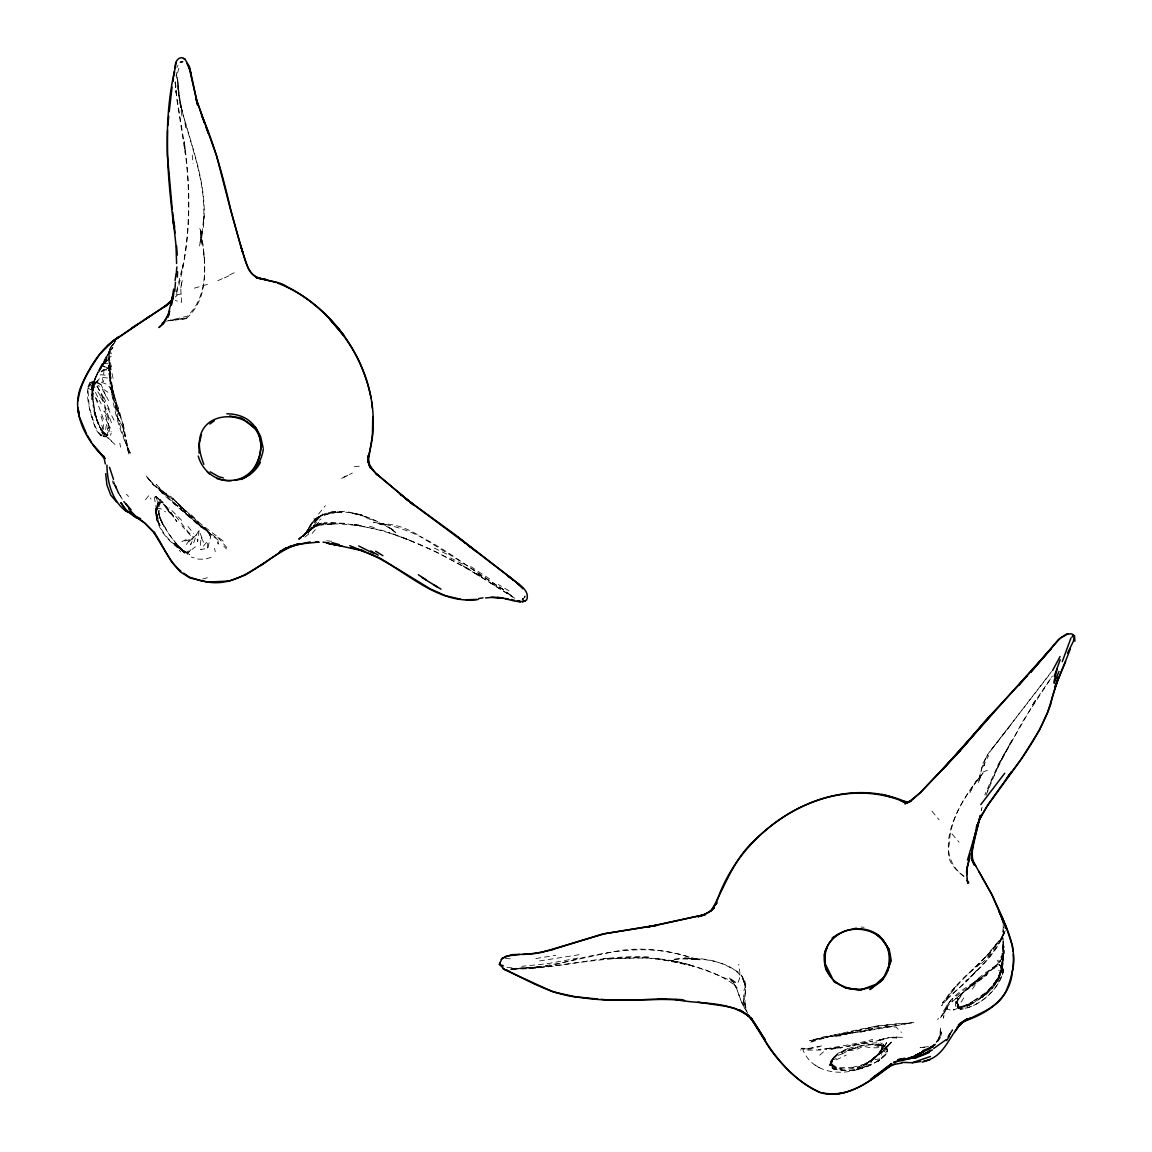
<?xml version="1.0" encoding="UTF-8"?>
<svg xmlns="http://www.w3.org/2000/svg" width="1152" height="1152" viewBox="0 0 1152 1152"><rect width="100%" height="100%" fill="white"/><g stroke="black" fill="none" stroke-linecap="round" stroke-linejoin="round"><path stroke-width="0.75" stroke-dasharray="5 3.75" d="M831.398 1065.758L832.09 1059.653L830.909 1061.107L829.872 1065.326L831.398 1065.758L832.09 1059.653L837.576 1053.461L847.886 1048.608L848.174 1050.725L839.102 1055.506M93.168 386.035L92.534 399.629C88.632 382.378 101.722 368.626 107.856 354.398L99.677 369.36L106.848 359.078L107.294 357.926L92.736 382.536M157.435 503.683C152.338 524.534 169.301 544.579 187.56 552.715L180.662 548.986L187.762 554.17L175.09 543.082L181.786 550.411L169.013 534.182L159.264 517.219L164.102 527.184L158.17 512.438L158.875 515.016L157.435 503.683L159.379 499.349M111.312 346.824L112.81 347.659L108.907 352.598L110.246 386.165L118.008 415.123M524.995 595.814L524.794 597.341M940.104 1036.181L936.461 1042.416L940.104 1036.181L940.45 1027.253L940.061 1037.563L934.862 1044.202M99.346 383.861L96.912 381.859L90.23 384.25L87.912 388.93L89.194 407.088L92.909 419.53L91.368 415.109C94.046 422.813 95.947 433.123 104.27 436.766L106.013 436.68L107.482 433.786L108.634 420.062L104.314 406.267M941.069 1035.389L941.256 1031.89L940.162 1038.024L936.706 1043.006M103.68 374.285L103.968 369.706L108.72 367.747L109.699 363.528L108.878 358.258L111.974 355.522L110.03 352.93M200.477 545.328L201.01 537.206L204.379 543.787M834.163 1057.046L831.96 1059.941L831.874 1065.47L831.816 1061.971C839.563 1046.016 863.064 1044.778 878.904 1044.648L876.499 1043.266L885.845 1046.966L887.27 1048.91L887.112 1052.957C874.066 1067.501 847.195 1076.501 829.829 1066.075C830.189 1053.158 848.448 1049.861 858.197 1047.355L847.642 1050.538L850.334 1048.709M199.757 228.542L201.067 231.149L200.65 240.883C212.832 194.04 190.93 147.643 180.014 102.672L182.246 111.197L179.251 96.134L177.235 74.318M92.39 383.155C93.11 400.666 92.779 420.581 105.077 434.794L101.131 429.264L101.88 430.56L96.048 417.672L97.79 422.453L94.694 411.307L92.65 394.618M887.17 1049.443L882.403 1047.643L870.883 1047.874L863.554 1046.275L855.706 1049.818L848.174 1050.725C859.464 1045.627 873.922 1041.638 885.672 1047.182L887.17 1049.443L886.91 1053.144C874.166 1067.458 851.861 1073.16 833.285 1069.042L829.872 1065.326L831.456 1060.531L836.626 1055.347L830.909 1061.107L836.683 1059.667L846.274 1055.045M973.21 984.269L974.549 981.979L957.816 997.474L956.88 1005.235L957.946 1007.827L960.005 1009.037C979.574 1007.64 997.877 989.914 1003.45 971.683L999.864 964.814L997.243 964.8L969.538 987.206C977.731 977.342 988.301 971.165 998.208 963.648L1001.434 967.205L998.438 979.243C1005.523 963.533 1002.096 946.152 1003.565 929.952L1002.168 938.074L1004.083 947.362L1003.176 942.898C1003.32 964.109 1001.736 986.227 980.669 997.834C994.118 987.595 1004.486 972.202 1003.147 954.691C1003.608 978.826 985.954 997.286 965.347 1007.179L974.174 1002.211L967.493 1005.451L961.344 1006.344L969.134 1004.774L959.573 1008.072L972.821 1001.534L970.79 1002.816C985.493 994.622 999.389 982.282 1002.154 964.786L1001.218 968.371L1002.96 941.054L1004.573 952.344L999.533 962.554L949.651 1003.738L946.584 1008.029L947.995 1005.192L944.021 1013.371L945.36 1010.131L943.402 1018.181L943.891 1010.203L947.218 1007.035L945.014 1008.864C957.499 984.37 991.138 980.266 1002.874 955.426L1001.016 960.97L1002.744 955.742L1003.075 948.701C1005.97 968.486 997.387 988.531 979.704 998.482L983.102 996.782L979.704 998.482C989.366 990.677 997.33 981 1002.485 969.696L1001.333 969.264L1000.354 966.038L999.058 965.822L995.443 967.032L993.787 968.861M1002.24 966.298L1003.651 947.693L1002.773 959.472M103.075 429.595L103.522 424.123L100.296 413.885M743.011 1005.408L743.789 995.818M110.03 362.275L111.874 367.646L108.85 366.106L108.115 372.528L110.606 375.739L112.781 389.189L119.808 415.872C115.517 405.331 115.344 393.466 107.395 384.523L101.232 382.147M160.027 518.27L157.954 510.682C162.302 527.515 173.65 541.699 185.616 553.882L174.802 542.923L179.827 548.467L173.938 543.384L189.59 554.573C172.267 546.595 154.21 528.998 155.88 508.565L160.229 502.56L158.947 504.158L155.549 496.325C163.656 503.698 171.173 512.194 176.832 521.64L171.086 512.41L162.706 502.344L160.229 502.56L158.083 506.966L158.947 504.158L155.549 496.325L159.408 499.32L159.106 513.576L162.058 523.282M746.885 1011.413C740.016 1003.349 739.498 992.261 733.795 983.722L734.918 985.32C712.685 968.386 683.698 963.331 656.784 958.464L693.778 966.154C633.024 946.138 570.586 968.227 509.184 969.192C544.032 968.458 577.368 958.882 611.424 952.186C640.526 945.518 670.291 950.702 698.213 959.717L681.566 958.81L672.552 959.443C693.158 956.923 715.19 957.917 733.234 969.365C749.088 975.542 744.638 992.578 744.984 1005.71L744.106 1002.629L745.934 1008.878M93.082 389.102L92.506 394.171L93.701 385.2L94.334 384.394L93.11 388.382L93.701 385.2L95.659 382.766L100.714 377.323L107.496 377.957M106.517 424.483L104.731 434.376M744.941 994.104C746.309 987.84 746.338 980.741 741.586 975.874M871.128 1064.16L864.202 1065.658L873.835 1058.486L882.446 1049.803L883.411 1044.446L880.027 1042.618L862.92 1043.726L830.866 1049.184M201.355 232.33L199.166 249.624M199.08 530.554L197.669 541.656L196.531 534.384L199.08 530.554L202.09 538.2M1003.234 972.49L1003.565 969.811L1000.354 966.038M95.659 382.766L93.082 385.733L92.549 389.376L90.864 385.848M800.842 1050.221L801.014 1049.069M180.835 287.77L181.987 280.8M100.656 384.653L97.387 382.694L92.39 381.802L90.029 382.522C85.118 391.752 88.474 402.869 90.317 412.502C93.629 420.638 94.608 435.283 105.221 436.795L108.086 434.952L107.381 431.827M177.552 73.037L179.352 66.427M1002.398 967.68L1003.565 969.811C999.907 989.165 979.906 1006.358 960.782 1009.339L958.205 1006.387L955.382 1005.998L955.642 998.338M883.181 1046.376L878.846 1044.014L881.424 1044.605L881.496 1050.667L870.379 1062.187L873.418 1061.928M883.411 1044.446L882.446 1049.803L887.645 1041.149L879.768 1052.813L864.202 1065.658M885.672 1047.182L884.981 1050.955L881.309 1055.074M1005.25 930.73C998.179 950.285 982.642 965.592 967.925 979.848L968.587 979.171L945.403 1000.613L947.045 999.13L941.688 1005.739C954.85 980.51 980.539 966.571 996.552 943.733M101.074 436.018L101.318 434.909M956.549 1003.19L957.816 997.474L957.456 1003.032L958.867 1005.134L962.323 1006.358M1000.368 973.526L1001.506 969.422L999.72 975.01L1001.333 969.264M90.014 385.142L90.23 384.25L93.485 387.187M182.318 280.541L180.677 287.338L181.57 302.227L175.32 300.557M982.094 807.134L981.274 810.446L982.238 807.091M176.486 293.544C191.275 244.066 191.434 191.578 184.09 140.832L185.299 150.163L176.774 97.07L175.406 81.792L175.507 84.686M207.763 548.15L207.619 541.022L200.592 549.634L207.763 548.15L210.614 536.818L208.282 531.706L196.344 522.014C202.19 529.574 211.853 532.555 218.045 539.957L218.275 544.118L216.173 539.597M108.878 432.115L110.606 425.506L107.467 429.221L108.878 432.115L106.013 436.68M91.325 390.24L96.25 375.725M109.987 348.754C107.251 363.542 93.384 373.709 92.333 389.203L93.542 381.96L95.688 376.906L93.758 382.406C98.222 367.574 107.971 354.83 115.085 341.294L109.987 348.754L115.459 341.323L110.635 347.054L107.194 356.083M158.573 504.648L156.082 512.928L158.573 504.648L160.358 503.87M998.136 981.533L999.072 978.538L1001.635 975.701M193.709 542.88L196.531 534.384L193.81 537.336L190.598 544.853L192.658 537.854L193.81 537.336L188.222 531.965L173.75 513.763M110.462 435.312L111.24 433.109M987.365 791.798L990.778 782.179L1005.12 752.458L997.776 765.648L984.758 794.923M985.997 795.326L999.677 762.854L1011.902 740.232L999.677 762.854M513.259 969.019C559.253 969.552 603.878 953.582 650.203 957.168L603.49 958.594L647.41 957.946L677.894 962.107L669.528 960.293C693.389 964.44 715.651 973.944 737.669 983.621L739.541 978.494L739.886 972.547L738.72 964.21M881.914 1048.291L877.738 1054.454L880.589 1052.683L870.379 1062.187M95.962 376.762L92.894 385.718L92.534 399.629L92.534 394.43M1004.76 931.781C996.768 951.725 981.13 967.176 965.362 981.23M524.592 597.528L524.981 596.606L522.965 599.314M1003.147 922.478L1003.435 934.214L994.824 950.083L979.517 965.664M941.184 1033.214L936.562 1041.667M957.442 1001.117L962.122 993.859L960.278 997.056M842.53 1052.424L843.25 1051.013M983.03 766.613L988.704 755.482M1051.574 671.515L991.325 749.794L985.55 758.362L984.211 765.648L985.55 758.491L981.691 767.909L978.739 780.019L981.432 774.907C965.578 794.693 950.213 817.819 949.291 843.998C945.403 862.258 954.634 868.579 966.456 878.746M311.53 523.31L304.272 535.45L299.347 539.323L306.994 531.605L303.178 536.299C309.629 529.286 311.976 517.954 322.243 515.174L313.027 520.862L304.272 535.45L313.502 526.622L305.179 533.506L312.797 527.558L321.84 522.749L312.35 526.291C328.277 520.56 345.758 524.203 362.174 525.557L352.426 524.362L382.939 530.568L409.637 540.23L388.814 532.296M997.574 767.362L1022.89 721.138L1052.28 676.181M969.926 792.706L976.738 779.789M176.861 67.507L178.085 65.218M957.47 1000.8L958.954 998.05M994.838 983.477L999.691 974.462M96.005 381.931L92.765 389.678L91.253 387.101M997.776 765.648L1036.31 698.933L1031.688 706.248L1052.424 676.008M940.507 1017.72L944.122 1011.355L947.722 1008.072L940.507 1017.72L937.354 1019.347M522.994 598.666L522.187 599.386L522.706 598.334M961.128 1002.254L964.411 996.826M308.117 533.318L315.504 523.08L321.106 518.918M109.037 358.474L100.598 367.834L109.037 358.474L108.979 353.52L112.81 347.659M189.562 539.726L181.541 541.886L185.386 539.842L189.562 539.726L186.408 544.522L192.658 537.854L181.944 525.859M972.461 989.064L976.853 982.44L987.221 974.52L967.334 989.712M994.234 985.752L999.072 978.538L997.013 979.963M946.339 1000.109C961.603 975.773 986.616 959.947 1003.003 936.302L1000.31 939.614L1002.168 938.074M945.461 1008.418L950.818 1010.232L954.72 1009.656M1000.714 939.341L1002.082 937.426M879.034 1053.446L883.31 1047.586L879.768 1052.813L866.52 1063.757L877.723 1055.218M889.2 1044.979L891.274 1042.157L871.272 1060.258L857.534 1068.134C870.696 1063.93 880.272 1053.403 889.474 1043.683C876.686 1060.474 850.363 1077.235 829.728 1064.736L837.936 1068.926L842.112 1069.114L835.358 1067.976L833.285 1069.042M1003.925 953.453L997.286 961.07L1001.592 961.517M1048.68 675.619L988.027 753.941L983.131 763.243L978.062 783.36L981.13 775.454L978.826 778.45L982.987 773.453C962.064 798.005 928.166 850.435 964.066 876.298M947.722 1004.659L951.293 999.95L948.485 1003.32M955.958 986.256L942.581 1002.816L965.635 982.152L977.17 969.926L974.592 972.59M984.658 958.162L1002.816 936L1001.909 937.066L1003.536 925.834M991.325 749.794L1011.931 723.528M987.667 956.333L995.818 946.339M310.046 526.133L316.498 517.925L313.027 520.862C336.038 500.818 370.886 516.787 393.61 530.078L384.163 525.168L373.464 522.173L387.158 524.808L377.496 523.757C393.494 522.85 408.931 528.638 421.992 537.552M180.518 62.611L182.621 61.762L178.445 62.971M831.96 1059.941L836.467 1054.31M145.512 499.666L149.112 495.23L151.027 499.104M318.643 513.965L325.339 505.67M312.106 533.434L315.821 529.157M978.566 1000.066L980.453 997.949M191.016 549.547L188.41 552.427L195.365 546.725M523.238 599.141L523.728 598.594L522.187 599.702M887.76 1045.829L891.274 1042.157M880.992 1053.634L888.638 1045.642M980.122 963.058L963.475 978.322M978.984 978.106L969.696 987.206L951.869 1001.88L952.517 998.698L983.491 976.608M983.765 995.371L987.739 991.512L967.219 1004.976L953.366 1009.944L962.006 1006.862L965.664 1006.834L955.382 1005.998M881.194 1058.63L886.91 1053.144L877.853 1061.539L881.194 1058.63L875.621 1059.566L873.835 1058.486M175.363 297L177.322 295.142M976.594 966.902L981.994 961.891M819.749 1055.16L827.165 1048.594C842.328 1045.757 857.635 1043.798 872.64 1039.435M187.344 551.75L188.366 550.872M304.862 537.091L311.458 531.835M995.026 945.677L997.762 943.502M989.525 990.202L979.891 997.56M103.968 369.706L101.131 371.894L108.72 367.747L108.922 363.24L103.738 363.542M958.752 1005.998L956.088 1001.866L958.608 999.922M992.866 968.4L998.15 964.368M872.942 1059.077L864.994 1064.045L850.867 1067.846L853.243 1067.558L837.115 1067.731L832.248 1064.405M341.626 478.368L352.368 473.054M94.19 383.846L96.883 382.349M98.266 380.736L94.565 382.766L90.504 383.371L92.39 381.802L99.547 386.395M343.454 477.461L348.739 474.811M859.061 1068.077L865.152 1065.082M229.68 274.896L234.432 272.635M885.485 1052.366L887.371 1051.502M224.352 277.92L230.256 275.198M217.814 280.699L224.093 277.862M832.406 1060.114L836.323 1058.458M982.771 772.229L987.998 770.054M838.008 1055.419L844.416 1052.87M1000.613 972.734L1003.45 971.683L1001.434 967.205M880.776 1039.522L875.822 1041.307L889.042 1037.448L896.774 1037.88L888.581 1037.909L879.307 1039.982L885.139 1038.168M832.939 1067.371L831.773 1067.774L836.05 1069.69M865.973 1066.19C844.546 1076.875 812.635 1074.6 802.771 1049.53L825.034 1045.267M811.354 1041.365L819.331 1038.586M181.166 61.79L180.043 62.15L183.24 61.762M166.133 321.206L187.387 316.195C210.658 293.76 205.042 258.466 200.65 229.738L201.326 245.174L201.11 239.731L204.048 215.899L203.299 223.459C207.475 180.936 188.136 140.4 179.51 99.475L180.936 107.496L176.357 72.634M810.821 1042.157L829.656 1036.469L840.902 1035.864M860.803 1032.178L872.323 1028.779M211.176 557.366L204.61 559.267L198.086 559.08L191.275 557.021M852.422 1045.526L872.654 1041.106L847.339 1046.376M194.328 288.158L209.318 283.882M202.565 579.053L208.152 577.498M856.21 1069.272L866.29 1066.536M859.723 1032.062L874.123 1028.174L886.003 1026.576L896.04 1027.08L901.498 1032.509M104.27 436.766L100.181 429.394L106.315 435.298L107.77 434.923M856.973 1031.141L878.098 1026.374M860.184 1030.075L841.579 1034.266L876.269 1026.072L914.731 1022.458L904.046 1024.027L908.712 1023.322M845.352 1034.28L851.99 1032.739M808.675 1048.882L819.59 1046.678M896.587 1025.41L813.946 1039.622C845.366 1032.725 876.917 1023.797 909.259 1023.192L901.397 1024.402L906.984 1023.451C874.786 1030.738 841.651 1033.243 809.597 1040.774L824.328 1036.67L850.133 1032.35M577.901 958.09L547.013 963.778L521.741 966.298M836.122 1035.691L855.187 1032.35M168.811 320.803L186.869 317.995C210.83 296.438 205.114 259.776 201.067 231.149M354.269 466.79L362.592 465.768M835.243 1035.95L846.864 1034.006M535.838 958.536L555.797 955.282M539.582 960.941L579.427 954.662M180.95 294.077L175.651 294.898L183.01 264.802L181.267 274.234C190.57 231.768 190.382 187.805 184.205 144.907L185.458 154.483L176.875 99.734L175.061 80.467L176.213 93.413L175.147 82.368M878.299 1040.414L885.456 1039.378M828.936 1048.896L842.314 1047.197L818.424 1049.443L826.258 1049.155M510.955 969.134L523.008 967.651L538.272 967.666L523.8 967.824L550.872 965.923L548.309 966.499C595.699 953.712 647.525 940.046 695.29 959.386L684.259 957.6L699.422 959.774L685.915 958.421C706.838 958.565 741.01 962.122 745.574 987.422C739.829 990.72 751.738 1023.235 741.816 1001.995C737.698 993.859 736.862 984.125 729.432 977.933L737.669 983.621M892.296 1037.592L896.818 1037.045L894.326 1037.333M928.469 1046.635L921.384 1047.398L924.466 1047.254M170.424 320.227L179.05 319.334M831.154 1049.04L841.09 1048.032M106.819 369.907L101.448 370.339L102.974 371.621M902.491 1037.318L892.814 1037.102M156.586 508.622L160.488 508.565L165.456 511.877M807.581 1050.077L820.627 1050.034M344.678 523.354L324.187 522.274M94.838 383.026L90.029 382.522L88.027 387.029L90.029 382.522L98.942 383.026M884.29 1026L891.446 1026.086M924.538 1047.586L920.102 1047.514L923.818 1047.802M882.058 1045.541L862.92 1043.726M805.464 1048.81L810.979 1049.112M861.134 927.072L864.072 927.259M505.397 958.45L512.827 959.026M105.163 375.163L100.584 374.717L103.666 381.658L100.685 380.448M507.067 967.363L518.702 968.544M326.678 540.763L332.842 541.411M959.789 1008.331L962.41 1008.763M108.086 434.952L103.565 432.936L105.624 434.765L102.355 431.194L103.608 433.123L99.403 426.499L100.282 427.982L95.76 416.347M998.554 970.632L1002.269 971.698L1002.758 975.413L1001.736 967.81L1002.269 971.698M369.475 526.234L376.848 528.379M874.728 1045.382L879.048 1046.693M103.68 366.12L110.304 369.23L110.837 382.838L112.781 389.189L107.395 384.523M106.315 435.298L107.05 435.571L103.651 432.662L105.307 434.794L99.792 427.32L101.016 429.365L97.718 423.23L93.974 409.392L98.453 424.613L94.867 413.654L92.549 398.938M402.091 537.307L435.298 551.477L470.189 569.866L463.334 565.949L513.086 597.197L473.098 571.838L479.779 576.158C432.922 548.338 381.139 521.568 325.08 523.973L335.117 524.03L314.986 525.499L324.95 523.67L312.293 527.688L322.272 522.59L311.285 529.373L319.522 521.554L311.429 529.646L297.907 539.496L308.304 531.432L311.443 527.126L302.688 536.386L308.304 531.432L297.533 539.798L305.482 533.736L304.502 534.83C312.408 521.87 323.122 509.501 340.07 512.15C355.766 511.402 370.224 518.472 384.005 525.096L379.138 523.469C426.96 530.078 463.262 566.15 503.597 589.694L499.608 587.045L511.862 596.117M104.414 436.478L105.221 436.795L101.765 425.218M370.483 519.523L359.424 514.598L364.507 516.874M161.424 492.667L174.125 500.026L212.818 536.198L170.568 500.198L156.326 484.402L164.16 493.531L153.173 484.502L145.555 475.186L153.173 484.502L174.125 500.026L186.941 514.354L200.491 526.133M434.376 548.136L448.646 555.034M462.73 564.134L448.186 556.747M88.416 388.382L91.022 389.736M509.011 590.803L498.37 584.525M425.851 539.942L459.95 560.981L499.666 587.102L514.757 598.291M470.736 566.597L492.106 580.536M491.155 583.214L497.261 587.218M155.549 496.325L163.166 502.574M107.899 392.213L101.707 388.123L108.619 400.608M815.098 1065.024L819.778 1068.134M218.045 539.957L196.128 523.21L173.693 502.33M477.605 573.898L484.531 578.794M512.15 596.592L510.134 595.224L514.454 598.291M159.134 489.614L165.557 494.395M111.773 441.216L101.606 431.784M114.998 444.499L106.301 436.507M103.046 365.818L104.558 367.085M223.157 541.066L196.171 520.387L172.282 497.966M226.872 547.632L217.022 536.342M202.536 526.651L207.605 531.115L210.614 536.818M159.408 499.32L162.706 502.344M189.302 517.176L165.427 496.195L157.91 488.678L168.221 496.469L153.072 484.445L147.254 477.216L155.894 486.778L171.36 496.958L201.24 527.371M181.627 520.33L169.2 507.859M191.318 514.858L198.216 521.64M92.405 385.171L94.982 387.749M126.418 494.251L128.621 496.454M181.368 549.778L186.48 554.904M204.178 527.544L209.29 532.714M223.848 546.206L226.354 548.885M831.398 1063.699L835.358 1067.976M178.027 503.971L189.346 517.262M165.384 506.16L173.736 517.277L159.566 499.219L169.546 511.042M952.042 833.976L959.054 842.184M171.864 500.357L177.466 506.981M881.424 1044.605L882.461 1045.843M931.925 811.138L939.139 819.878M957.456 1005.307L960.782 1009.339M188.021 526.464L193.493 533.419M173.995 543.254L180.619 551.837M729.432 977.933L737.078 988.07L735.538 985.392M97.819 391.795L104.789 402.754L96.941 385.085M96.826 386.194L101.506 393.35L103.68 398.966M108.317 364.982L110.03 367.488L112.147 395.05M122.674 426.6L125.093 436.666L123.653 427.19L117.965 418.68L122.674 426.6L129.701 454.651L117.778 418.709L111.816 390.686M115.819 400.68L113.486 391.81L109.786 386.237L118.814 409.046L123.653 427.19M166.838 508.896L170.597 514.656M119.664 494.971L122.501 499.493M97.978 401.774L93.024 393.062M118.44 492.826L122.602 499.637M100.037 434.635L100.728 435.787M313.92 518.4L315.965 521.798M114.048 420.192L106.128 404.986M100.57 397.123L104.04 403.243L108.965 417.758L103.982 411.005L111.139 431.741M108.173 357.912L110.03 367.488M95.443 392.414L101.131 403.891M999.864 964.814L1003.45 971.683M105.754 419.069L108.461 424.339M109.296 409.478L102.888 395.15M117.014 409.723L121.032 418.018M956.088 1001.866L958.205 1006.387M108.85 366.106L110.304 369.23M745.603 1008.85L747.706 1013.472M116.582 407.03L123.278 424.354L129.096 455.126L125.885 442.57L130.306 453.168C120.226 432.878 113.414 410.515 111.226 387.922M156.197 518.558L157.91 522.634M105.97 396.259L100.786 383.832M117.187 416.275L120.514 424.339M109.67 418.118L112.45 425.491M103.421 419.026L95.803 398.491M110.347 351.13L111.312 353.966M108.778 373.622L113.486 391.81M112.421 480.902L113.314 484.056M116.539 407.146L109.915 380.477L109.454 361.786M182.03 110.333L182.246 111.197M113.112 378.36L110.074 364.882M214.488 548.309L215.266 551.621M109.224 357.955L109.915 360.878M112.19 388.598L110.333 378.317M108.994 370.051L110.462 376.33M154.253 496.973L158.098 518.774M157.104 515.837L158.184 520.517M957.341 1005.062L957.946 1007.827M119.822 443.189L120.614 447.178M94.766 415.598L92.938 405M181.93 115.819L176.976 83.65M184.91 122.702L186.192 130.651M113.746 481.018L114.25 484.373L113.789 481.277M204.206 257.702L203.213 250.099M192.226 154.973L193.104 163.714M178.69 92.894L178.286 87.826M176.141 74.923L176.429 78.307M108.907 352.598L108.979 353.52M178.027 82.21L179.006 96.581L178.502 89.107M93.082 385.733L93.139 388.786M743.544 997.891L743.659 1003.579M155.88 508.565L155.808 516.456L155.88 508.565M92.074 394.474L91.973 401.458L92.419 387.965L92.074 394.474M1003.291 954.979L1002.542 962.741L1003.291 954.979M110.477 348.077L109.195 351.418L111.053 347.314L110.477 348.077M105.336 360.13L98.669 370.382L105.336 360.13M317.88 518.962L314.395 522.806L322.79 513.893L317.88 518.962M974.189 1002.542L967.493 1005.451L974.189 1002.542M186.869 317.995L183.83 319.32L175.147 319.925L186.869 317.995M329.098 513.432L322.632 515.693L335.218 511.992L329.098 513.432L342.101 511.834L329.098 513.432M803.707 1048.32L801.403 1048.291L806.242 1048.579L803.707 1048.32M357.278 514.224L350.165 512.942L362.246 515.203L357.278 514.224M392.198 529.589L388.138 526.982L397.008 533.678L392.198 529.589M160.027 525.398L157.205 519.422L156.571 515.131L157.205 519.422L160.027 525.398M744.869 984.096L742.666 977.285L745.574 987.422L744.869 984.096"/><path stroke-width="1.5" d="M966.917 874.613L967.133 866.232M167.501 130.349L167.386 154.714L172.238 209.275M177.336 277.07L177.538 271.742M971.842 857.808L972.144 850.723L979.229 818.856M78.048 400.896C79.963 383.832 89.827 368.798 99.331 354.902M167.789 125.582L168.739 116.222M368.165 459.245L367.949 462.6L372.413 435.73L372.773 416.592L372.96 427.536M173.16 81.288L173.362 78.422M174.773 291.312L175.45 282.226M368.107 460.195L368.482 455.328L367.661 458.669C388.699 391.81 347.861 317.117 287.179 286.862C275.069 277.79 254.246 283.766 247.882 267.422C241.114 249.019 236.203 229.954 231.062 211.032C223.387 178.387 215.021 145.829 201.528 115.013L204.552 123.034L196.862 100.814L189.446 66.557L184.954 59.198L181.613 57.6C176.414 58.018 174.874 63.965 175.018 68.342M169.2 111.672L172.051 87.12M890.035 960.667C886.982 1003.09 819.677 996.365 824.443 953.755L824.947 958.838C825.365 918.23 890.698 919.886 890.035 960.667L889.646 955.397L889.315 965.016M176.4 271.512L176.875 266.962M172.93 299.736L173.88 291.816M175.075 280.469L176.17 272.894M173.606 289.123L171.331 305.078L172.858 295.114L167.861 316.037L168.682 313.906L162.835 323.827L158.947 327.528L163.944 322.949M1067.818 634.018L1060.488 637.862L1018.512 685.411L1027.339 675.648L986.011 720.072L959.774 750.787L920.203 792.763L911.866 800.165L904.867 803.837L911.03 801.115L906.379 802.397L901.354 800.957L909.13 802.138L906.84 802.742L910.598 800.928L908.41 802.368L920.203 792.763L956.851 754.445L989.885 716.357L942.235 769.81C979.013 729.662 1014.653 688.522 1051.445 648.374L1030.766 672.206L1058.371 639.634L1066.622 633.974L1071.619 633.845L1074.442 635.674L1073.39 641.275L1067.515 653.242M972.734 844.517L977.184 824.789L976.406 827.352L981.835 814.291L979.027 820.354L986.328 807.264L1021.579 758.736L1039.45 730.094L1047.557 712.469L1058.573 677.218L1054.656 687.787L1065.643 661.522M970.301 853.661L966.528 871.646L967.68 883.368M887.458 970.69C892.368 958.118 888.034 940.997 876.067 934.171L883.21 940.594L889.229 949.594L891.274 960.739L882.59 980.05L869.875 989.597L874.555 985.45M967.694 865.555L969.552 857.477M263.347 448.992C261.562 462.067 253.354 474.062 241.186 479.491M980.064 815.414C977.875 831.73 968.155 848.678 974.174 864.994L971.453 858.715M173.462 76.982L174.586 72.446M1053.864 682.142L1057.219 668.822M176.371 61.877L173.88 74.333L174.37 71.683C162.864 123.005 167.371 176.069 174.01 227.75M201.485 434.592L199.051 444.01L199.051 453.125M169.747 311.112L167.818 317.16L168.739 314.741L162.778 323.986M967.464 860.098L979.704 818.784L989.006 803.203L1011.6 771.638L1006.618 778.478C1024.445 755.928 1040.774 731.794 1050.653 704.606C1054.526 685.051 1063.454 667.296 1070.395 648.778M1060.2 659.693L1054.224 676.238M1062.259 661.651L1070.885 638.179M1054.181 683.381L1059.005 671.443M597.643 999.029L576.216 996.926L553.032 991.915L504.749 969.696L499.363 964.325L502.042 958.262L511.949 954.634L527.875 954.216L541.541 952.402L604.814 933.696L657.144 925.272L646.445 927.202L705.398 914.53M954.821 1031.904L960.034 1024.286L957.614 1027.267M851.314 989.064L845.51 987.912L834.437 981.95L825.667 968.918L824.746 952.33L827.107 947.765M1052.568 670.536L1060.056 656.554M254.52 467.798C288.13 406.037 175.882 395.021 203.875 464.314M1071.907 637.272L1073.131 635.054M824.746 952.33C831.83 929.448 861.12 921.557 879.61 936L889.229 949.594M949.925 1034.006L948.283 1036.728L952.488 1029.974M260.41 462.269C255.586 472.147 245.578 479.232 234.619 480.355M946.584 1040.544L949.435 1036.066M499.579 963.547L500.27 962.568M980.813 804.614L1004.717 773.251M100.31 353.779L111.787 342.144M968.53 740.966L956.606 754.315L959.774 750.787M172.195 299.722L167.198 304.992L168.451 303.71L112.91 341.323M957.125 1027.31L964.685 1020.859L960.077 1023.379L970.589 1018.037L963.173 1021.378C986.17 1014.48 1010.088 998.525 1012.205 972.49C1017.475 950.818 1008.014 929.52 998.669 910.483L1002.47 919.699M107.453 345.758L118.93 336.701C101.203 347.846 90.029 366.206 81.648 384.898C69.797 411.149 85.968 440.539 105.134 458.568L96.826 449.194M883.67 977.227L875.722 984.413L860.544 989.986L852.854 989.222M171.446 300.571L163.915 307.195L166.651 305.352L138.024 323.986M112.594 341.338L137.736 324.173L131.616 328.046M870.437 1079.41L891.691 1063.512C873.043 1079.986 848.606 1098.706 822.125 1092.787M874.44 1076.515L892.454 1064.693L902.002 1063.022M132.466 513.792L126.187 511.258L120.874 502.632L126.965 510.869L144.562 522.95L153.302 531.662L172.022 562.421L180.36 571.853L189.95 577.958L207.691 582.106L229.248 581.011L245.347 574.978L264.96 562.622M209.808 424.008L214.272 420.811M260.813 565.589L286.358 547.762L279.562 551.765L289.008 547.07L286.186 548.194L299.606 543.96L318.269 542.117M933.725 1048.464L946.08 1039.723M928.454 1048.968L935.136 1044.418L928.627 1048.464M146.318 318.499L150.869 315.605L145.08 319.291M501.307 959.27L506.506 956.03L519.466 954.461M832.118 937.958L839.174 933.667M162.13 323.366L164.794 321.926M924.394 1053.418L919.728 1055.894L907.762 1058.443M927.504 1051.762L930.614 1050.106M923.904 1051.416L914.818 1055.794L933.307 1046.434L912.283 1057.262L909.374 1057.709M923.63 1054.57L932.458 1049.904M923.414 1054.238L927.806 1052.006M918.029 1054.973L907.661 1058.616L897.754 1059.71L904.766 1058.256M915.379 1058.098L929.29 1052.51M923.918 1061.035C947.002 1057.205 949.651 1030.075 966.917 1018.944L958.306 1025.006C974.65 1014.178 997.258 1010.074 1006.315 990.691C1011.053 979.243 1014.336 966.787 1013.242 954.317M922.781 1050.653L927.173 1049.011M296.942 544.334C265.536 555.754 240.768 590.242 203.515 581.213M894.874 1064.16L888.134 1066.55L883.426 1070.136L892.195 1064.563C871.805 1079.683 846.979 1100.678 819.49 1092.384C800.669 1083.773 785.131 1068.71 772.603 1052.438C761.674 1038.427 756.634 1018.325 739.627 1010.016L749.333 1016.467L745.474 1013.443M902.059 1062.389L912.341 1062.72L930.384 1056.514M864.302 988.733L860.544 989.986L845.51 987.912M898.099 1060.848L893.678 1062.302L916.733 1057.162M298.541 543.744L289.757 546.538L310.133 541.93M705.197 914.659L700.114 916.258L709.2 912.024L714.384 907.618L711.677 910.152C724.608 886.666 733.435 859.954 753.782 841.003C769.147 825.898 786.859 812.938 806.731 804.442C838.296 790.574 875.39 787.68 907.07 802.526M917.179 1056.168L921.859 1054.714M922.162 1062.144L929.837 1059.782M837.936 1093.853L844.373 1092.6M478.699 598.608L483.005 597.83M902.621 1059.538L899.798 1060.042L916.502 1057.349M485.582 597.96L492.667 597.254L503.51 598.378M517.32 600.898L518.789 600.653M912.341 1062.72L920.606 1061.51M478.008 599.486C432.806 605.347 401.299 563.76 361.512 550.786M476.626 599.429L466.085 599.774M231.206 480.686C215.957 481.853 202.104 470.549 198.259 456.062M491.112 597.413L498.355 597.629L497.117 597.456C506.75 597.326 517.694 604.843 526.694 599.947C530.698 588.672 514.498 582.264 508.09 576.014L513.346 579.888L454.694 534.37L408.413 500.702M854.885 928.368L856.872 928.339M522.72 954.432L534.902 953.496L551.909 949.882L550.08 950.342L602.323 934.07L656.971 925.114L704.722 914.573L697.982 916.819L705.658 914.04L711.158 910.584L710.294 911.405L716.918 902.837L715.838 904.579C738.677 828.994 828.59 769.435 905.486 802.397M657.605 999.043L666.014 999.058M682.762 999.72C655.574 997.834 628.387 1001.952 601.229 999.374M226.858 413.813C279.202 413.957 267.25 494.122 216.662 478.44M315.662 542.016L319.219 542.261M684.619 1000.44C650.578 997.243 616.219 1003.147 582.293 997.646C554.962 995.947 530.784 982.325 506.866 970.301L509.054 971.381L503.064 968.832M460.699 599.27L445.522 595.728L431.237 589.291M675.374 999.446C700.69 1004.947 731.88 999.878 751.925 1019.246M229.651 415.987L241.56 418.104M323.064 542.102L326.045 542.534M697.795 1002.125L724.81 1006.099L734.76 1008.374L742.954 1011.931M327.427 543.283L342.173 546.091M504.95 598.55L508.666 599.17M512.352 599.717L511.43 599.544L514.541 600.35M361.354 550.541L326.678 542.909L336.182 545.155M351.072 547.69L363.787 550.714M223.387 477.936L218.736 476.712L210.24 471.845M906.379 802.397L901.181 801.029L905.63 802.526M332.064 542.635L339.437 544.651M892.354 797.371L881.798 794.419M276.192 282.528L256.277 277.286L257.328 278.064C245.923 271.195 244.714 256.766 240.538 245.333L242.755 252.706L229.997 207.778M201.802 581.026L189.346 577.152L183.701 573.163M140.4 519.034L135.706 517.565L126.965 510.869L131.342 512.928M349.733 545.659L380.088 558.187L429.883 588.672M499.363 964.325L503.438 965.851M277.733 283.147C304.315 293.299 326.39 312.61 343.253 335.246L329.558 318.974L337.536 327.974M140.587 518.602L136.08 516.672L128.837 508.997M820.44 1092.442C787.81 1078.315 767.851 1047.139 750.874 1017.461M834.437 981.95L837.288 983.203M358.704 545.962L374.112 553.68M242.755 418.795L254.117 427.882M370.786 550.843L378.158 555.192M433.915 584.914L441.029 589.147M437.558 587.146L422.107 577.613M375.653 551.218L382.896 555.682M418.378 574.762L426.283 579.902M183.586 58.248L184.954 59.198M180.864 571.162C168.336 561.024 163.037 544.925 153.95 532.051L155.016 533.621L144.95 523.152L134.582 515.477M457.862 537.034L465.84 543.485L411.019 502.718M476.05 551.434L468.029 545.213L515.232 581.27L522.85 588.744M411.624 503.208L400.277 494.237L413.626 504.763M462.874 541.094L470.866 547.43M408.672 500.933L405.648 498.528L414.086 505.296L375.854 473.501L377.827 475.402L371.045 468.259M406.296 498.96L375.365 472.853L369.346 465.221L370.037 467.784L368.165 460.958M126.187 511.258C112.046 501.062 107.208 481.738 106.906 465.062M186.97 63.533L189.173 68.357M207.317 471.946L209.448 473.918M103.781 457.43L92.822 444.226M125.899 503.971L130.939 509.846L123.869 501.624M116.482 501.854L110.722 495.086L106.877 484.79L105.682 473.616M97.934 450.49L103.45 456.97M825.667 968.918L831.802 977.17L825.984 965.376M748.411 1015.013L765.043 1039.651L751.205 1017.907M966.931 880.272L968.832 882.936M344.146 336.499C357.451 354.773 366.826 376.171 371.102 398.362M255.528 427.219L260.568 436.349L263.102 447.739M368.971 463.982L372.816 470.16M87.437 435.542L91.512 442.238M971.438 858.47L975.816 866.03M971.582 858.571L991.555 893.894L1004.818 924.566M978.898 871.502L992.52 895.925L1003.277 919.454L1004.342 923.904M86.616 434.189L79.358 416.75L78.005 408.802M116.338 488.102L114.926 484.963L118.714 493.459M109.541 467.309L113.486 479.333M190.123 70.819L189.374 68.429L197.726 105.408L195.869 98.222L216.59 155.822L229.637 206.294M1003.147 922.478L1000.829 914.947L1005.898 926.15L1012.435 945.878L1012.91 950.947M368.107 460.742L368.928 463.723M971.611 856.541L972.792 862.258M103.651 455.875L105.278 463.882M367.963 456.581L369.864 466.502M190.742 73.512L191.246 76.493L190.627 72.014M1005.019 925.805L1005.437 928.31M172.656 212.256L175.061 233.05M371.606 401.688L372.413 408.312M78.12 408.154L79.042 415.915L78.106 408.355M173.938 227.304L173.016 218.448L175.982 245.146L176.602 263.506M174.47 226.886L174.168 223.819L174.514 227.304M1074.442 635.674L1074.902 641.275M176.558 245.837L177.307 255.082M525.125 601.013L522.446 601.69L525.125 601.013M520.56 601.618L517.406 601.142L520.56 601.618M262.786 279.029L256.363 277.949L266.04 279.59L262.786 279.029M519.408 584.813L515.75 581.99L519.408 584.813M338.328 328.507L336.442 326.261L343.829 335.462L338.328 328.507M208.858 134.194L205.704 126.288L208.858 134.194"/></g></svg>
